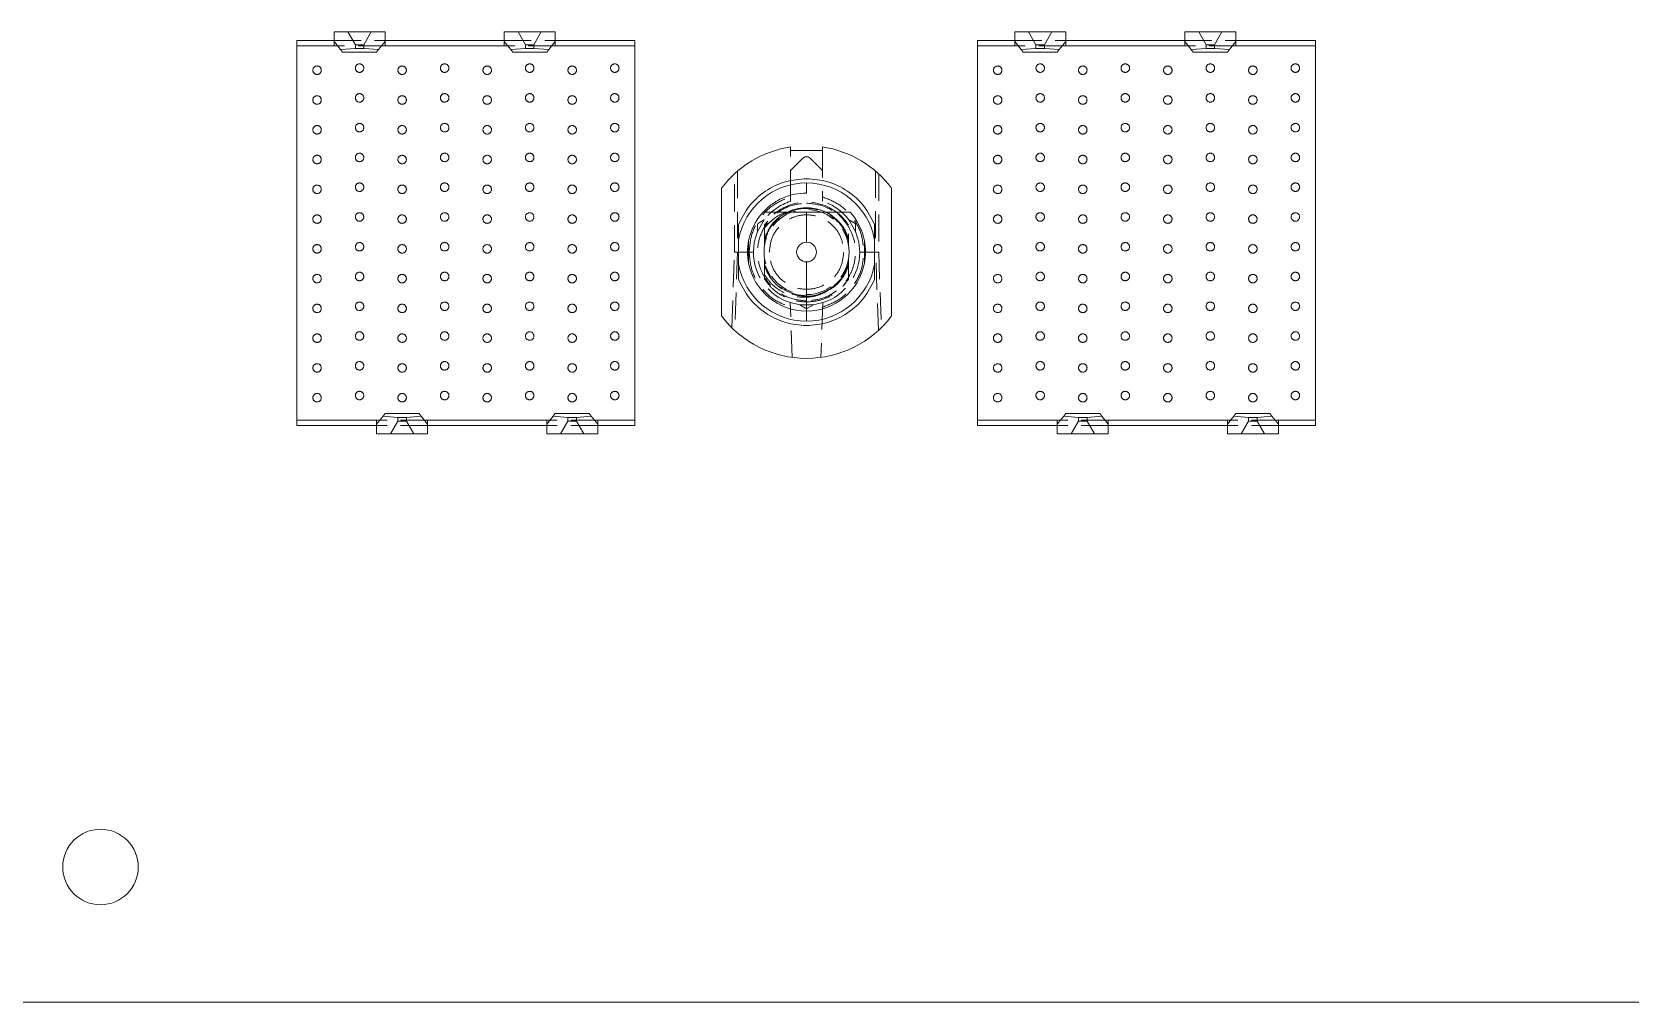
# Model space of a CAD drawing. Header units: millimetres. Extents: x 5 to 589, y 5 to 415.
# Drawn here: x 219.5 to 294.6, y 96.4 to 142 of the extents above; entities that cross this region are included whole.
import ezdxf

# ---------------------------------------------------------------- set-up
doc = ezdxf.new("R2010")
doc.units = ezdxf.units.MM
doc.linetypes.add('HIDDEN', pattern=[1.905, 1.27, -0.635])

msp = doc.modelspace()

# ---------------------------------------------------------------- linework, layer by layer
at = {"color": 7, "linetype": 'Continuous', "lineweight": 15}
for p, q in [((231.943, 141.614), (233.693, 141.614)), ((231.943, 141.614), (231.943, 141.364)), ((231.943, 141.364), (231.943, 123.764)), ((233.693, 141.364), (231.943, 141.364)), ((233.693, 141.564), (233.693, 142.014)), ((233.693, 142.014), (234.347, 142.014)), ((233.998, 141.183), (233.693, 141.564)), ((233.693, 141.364), (233.693, 141.564)), ((234.347, 142.014), (234.693, 141.414)), ((234.347, 142.014), (235.439, 142.014)), ((235.093, 141.414), (234.693, 141.414)), ((234.693, 141.414), (234.693, 141.244)), ((235.093, 141.414), (235.439, 142.014)), ((235.093, 141.244), (235.093, 141.414)), ((235.439, 142.014), (236.093, 142.014)), ((235.788, 141.183), (236.093, 141.564)), ((236.093, 142.014), (236.093, 141.564)), ((236.093, 141.614), (241.693, 141.614)), ((236.093, 141.564), (236.093, 141.364)), ((241.693, 141.364), (236.093, 141.364)), ((241.693, 141.564), (241.693, 142.014)), ((241.693, 142.014), (242.347, 142.014)), ((241.998, 141.183), (241.693, 141.564)), ((241.693, 141.364), (241.693, 141.564)), ((242.347, 142.014), (242.693, 141.414)), ((242.347, 142.014), (243.439, 142.014)), ((243.093, 141.414), (242.693, 141.414)), ((242.693, 141.414), (242.693, 141.244)), ((243.093, 141.414), (243.439, 142.014)), ((243.093, 141.244), (243.093, 141.414)), ((243.439, 142.014), (244.093, 142.014)), ((244.093, 141.564), (243.788, 141.183)), ((244.093, 142.014), (244.093, 141.564)), ((244.093, 141.614), (247.843, 141.614)), ((244.093, 141.564), (244.093, 141.364)), ((247.843, 141.364), (244.093, 141.364)), ((247.843, 141.614), (247.843, 141.364)), ((247.843, 123.764), (247.843, 141.364)), ((263.953, 141.614), (265.703, 141.614)), ((263.953, 141.614), (263.953, 141.364)), ((263.953, 141.364), (263.953, 123.764)), ((265.703, 141.364), (263.953, 141.364)), ((265.703, 141.564), (265.703, 142.014)), ((265.703, 142.014), (266.357, 142.014)), ((266.008, 141.183), (265.703, 141.564)), ((265.703, 141.364), (265.703, 141.564)), ((266.357, 142.014), (266.703, 141.414)), ((266.357, 142.014), (267.449, 142.014)), ((266.703, 141.414), (266.703, 141.244)), ((267.103, 141.414), (266.703, 141.414)), ((267.103, 141.414), (267.449, 142.014)), ((267.103, 141.244), (267.103, 141.414)), ((267.449, 142.014), (268.103, 142.014)), ((267.798, 141.183), (268.103, 141.564)), ((268.103, 142.014), (268.103, 141.564)), ((268.103, 141.614), (273.703, 141.614)), ((268.103, 141.564), (268.103, 141.364)), ((273.703, 141.364), (268.103, 141.364)), ((273.703, 141.564), (273.703, 142.014)), ((273.703, 142.014), (274.357, 142.014)), ((274.008, 141.183), (273.703, 141.564)), ((273.703, 141.364), (273.703, 141.564)), ((274.357, 142.014), (274.703, 141.414)), ((274.357, 142.014), (275.449, 142.014)), ((274.703, 141.414), (274.703, 141.244)), ((275.103, 141.414), (274.703, 141.414)), ((275.103, 141.414), (275.449, 142.014)), ((275.103, 141.244), (275.103, 141.414)), ((275.449, 142.014), (276.103, 142.014)), ((276.103, 141.564), (275.798, 141.183)), ((276.103, 142.014), (276.103, 141.564)), ((276.103, 141.614), (279.853, 141.614)), ((276.103, 141.564), (276.103, 141.364)), ((279.853, 141.364), (276.103, 141.364)), ((279.853, 141.614), (279.853, 141.364)), ((279.853, 123.764), (279.853, 141.364)), ((233.998, 141.183), (234.693, 141.244)), ((234.093, 141.064), (233.998, 141.183)), ((235.693, 141.064), (234.093, 141.064)), ((234.693, 141.244), (235.093, 141.244)), ((235.093, 141.244), (235.788, 141.183)), ((235.788, 141.183), (235.693, 141.064)), ((241.998, 141.183), (242.693, 141.244)), ((242.093, 141.064), (241.998, 141.183)), ((243.693, 141.064), (242.093, 141.064)), ((242.693, 141.244), (243.093, 141.244)), ((243.093, 141.244), (243.788, 141.183)), ((243.788, 141.183), (243.693, 141.064)), ((266.008, 141.183), (266.703, 141.244)), ((266.103, 141.064), (266.008, 141.183)), ((267.703, 141.064), (266.103, 141.064)), ((266.703, 141.244), (267.103, 141.244)), ((267.103, 141.244), (267.798, 141.183)), ((267.798, 141.183), (267.703, 141.064)), ((274.008, 141.183), (274.703, 141.244)), ((274.103, 141.064), (274.008, 141.183)), ((275.703, 141.064), (274.103, 141.064)), ((274.703, 141.244), (275.103, 141.244)), ((275.103, 141.244), (275.798, 141.183)), ((275.798, 141.183), (275.703, 141.064)), ((255.163, 136.607), (255.163, 136.439)), ((256.663, 136.439), (255.163, 136.439)), ((256.663, 136.607), (256.663, 136.439)), ((251.913, 134.664), (251.913, 128.664)), ((255.913, 134.914), (255.913, 134.439)), ((259.913, 128.664), (259.913, 134.664)), ((255.913, 132.129), (255.913, 133.539)), ((255.913, 128.889), (255.913, 131.199)), ((255.913, 128.889), (255.913, 128.414)), ((235.998, 123.945), (236.093, 124.064)), ((236.093, 124.064), (237.693, 124.064)), ((237.693, 124.064), (237.788, 123.945)), ((243.997, 123.945), (244.093, 124.064)), ((244.093, 124.064), (245.693, 124.064)), ((245.693, 124.064), (245.788, 123.945)), ((268.008, 123.945), (268.103, 124.064)), ((268.103, 124.064), (269.703, 124.064)), ((269.703, 124.064), (269.798, 123.945)), ((276.007, 123.945), (276.103, 124.064)), ((276.103, 124.064), (277.703, 124.064)), ((277.703, 124.064), (277.798, 123.945)), ((231.943, 123.764), (235.693, 123.764)), ((231.943, 123.764), (231.943, 123.514)), ((231.943, 123.514), (235.693, 123.514)), ((235.998, 123.945), (235.693, 123.564)), ((235.693, 123.564), (235.693, 123.764)), ((235.693, 123.114), (235.693, 123.564)), ((236.693, 123.884), (235.998, 123.945)), ((236.693, 123.714), (236.347, 123.114)), ((236.693, 123.884), (236.693, 123.714)), ((237.093, 123.884), (236.693, 123.884)), ((236.693, 123.714), (237.093, 123.714)), ((237.788, 123.945), (237.093, 123.884)), ((237.093, 123.714), (237.093, 123.884)), ((237.439, 123.114), (237.093, 123.714)), ((237.788, 123.945), (238.093, 123.564)), ((238.093, 123.764), (243.693, 123.764)), ((238.093, 123.764), (238.093, 123.564)), ((238.093, 123.564), (238.093, 123.114)), ((243.693, 123.514), (238.093, 123.514)), ((243.693, 123.564), (243.997, 123.945)), ((243.693, 123.564), (243.693, 123.764)), ((243.693, 123.114), (243.693, 123.564)), ((244.693, 123.884), (243.997, 123.945)), ((244.693, 123.714), (244.347, 123.114)), ((245.093, 123.884), (244.693, 123.884)), ((244.693, 123.884), (244.693, 123.714)), ((244.693, 123.714), (245.093, 123.714)), ((245.788, 123.945), (245.093, 123.884)), ((245.093, 123.714), (245.093, 123.884)), ((245.439, 123.114), (245.093, 123.714)), ((245.788, 123.945), (246.093, 123.564)), ((246.093, 123.764), (247.843, 123.764)), ((246.093, 123.764), (246.093, 123.564)), ((246.093, 123.564), (246.093, 123.114)), ((247.843, 123.514), (246.093, 123.514)), ((247.843, 123.514), (247.843, 123.764)), ((263.953, 123.764), (267.703, 123.764)), ((263.953, 123.764), (263.953, 123.514)), ((263.953, 123.514), (267.703, 123.514)), ((268.008, 123.945), (267.703, 123.564)), ((267.703, 123.564), (267.703, 123.764)), ((267.703, 123.114), (267.703, 123.564)), ((268.703, 123.884), (268.008, 123.945)), ((268.703, 123.714), (268.357, 123.114)), ((268.703, 123.884), (268.703, 123.714)), ((269.103, 123.884), (268.703, 123.884)), ((268.703, 123.714), (269.103, 123.714)), ((269.798, 123.945), (269.103, 123.884)), ((269.103, 123.714), (269.103, 123.884)), ((269.449, 123.114), (269.103, 123.714)), ((269.798, 123.945), (270.103, 123.564)), ((270.103, 123.764), (275.703, 123.764)), ((270.103, 123.764), (270.103, 123.564)), ((270.103, 123.564), (270.103, 123.114)), ((275.703, 123.514), (270.103, 123.514)), ((275.703, 123.564), (276.007, 123.945)), ((275.703, 123.564), (275.703, 123.764)), ((275.703, 123.114), (275.703, 123.564)), ((276.703, 123.884), (276.007, 123.945)), ((276.703, 123.714), (276.357, 123.114)), ((277.103, 123.884), (276.703, 123.884)), ((276.703, 123.884), (276.703, 123.714)), ((276.703, 123.714), (277.103, 123.714)), ((277.798, 123.945), (277.103, 123.884)), ((277.103, 123.714), (277.103, 123.884)), ((277.449, 123.114), (277.103, 123.714)), ((277.798, 123.945), (278.103, 123.564)), ((278.103, 123.764), (279.853, 123.764)), ((278.103, 123.764), (278.103, 123.564)), ((278.103, 123.564), (278.103, 123.114)), ((279.853, 123.514), (278.103, 123.514)), ((279.853, 123.514), (279.853, 123.764)), ((236.347, 123.114), (235.693, 123.114)), ((237.439, 123.114), (236.347, 123.114)), ((238.093, 123.114), (237.439, 123.114)), ((244.347, 123.114), (243.693, 123.114)), ((245.439, 123.114), (244.347, 123.114)), ((246.093, 123.114), (245.439, 123.114)), ((268.357, 123.114), (267.703, 123.114)), ((269.449, 123.114), (268.357, 123.114)), ((270.103, 123.114), (269.449, 123.114)), ((276.357, 123.114), (275.703, 123.114)), ((277.449, 123.114), (276.357, 123.114)), ((278.103, 123.114), (277.449, 123.114)), ((76.657, 96.394), (508.457, 96.394))]:
    msp.add_line(p, q, dxfattribs=at)
at = {"color": 7, "linetype": 'HIDDEN', "lineweight": 0}
for p, q in [((233.693, 141.614), (236.093, 141.614)), ((236.093, 141.364), (233.693, 141.364)), ((241.693, 141.614), (244.093, 141.614)), ((244.093, 141.364), (241.693, 141.364)), ((265.703, 141.614), (268.103, 141.614)), ((268.103, 141.364), (265.703, 141.364)), ((273.703, 141.614), (276.103, 141.614)), ((276.103, 141.364), (273.703, 141.364)), ((255.163, 134.258), (255.163, 136.439)), ((255.163, 135.499), (255.736, 136.072)), ((256.09, 136.072), (256.663, 135.499)), ((256.663, 136.439), (256.663, 134.258)), ((252.519, 131.664), (252.519, 135.335)), ((252.663, 135.464), (252.663, 132.314)), ((259.163, 132.314), (259.163, 135.464)), ((259.307, 135.335), (259.307, 131.664)), ((253.927, 133.183), (253.605, 132.624)), ((254.087, 133.116), (253.938, 132.937)), ((254.087, 133.116), (253.938, 132.937)), ((257.311, 133.553), (257.888, 132.937)), ((258.221, 132.624), (257.898, 133.183)), ((253.938, 132.937), (253.938, 131.979)), ((253.938, 132.665), (253.938, 132.315)), ((254.1, 132.63), (253.938, 132.315)), ((253.938, 132.23), (254.085, 132.543)), ((257.594, 132.887), (257.888, 132.315)), ((257.594, 132.886), (257.888, 132.315)), ((257.728, 132.569), (257.888, 132.23)), ((257.888, 132.315), (257.764, 132.556)), ((257.888, 132.517), (257.888, 132.315)), ((252.394, 128.111), (252.519, 131.664)), ((252.663, 131.664), (252.519, 131.664)), ((252.663, 131.664), (252.534, 127.978)), ((252.663, 131.664), (253.213, 131.664)), ((253.413, 131.664), (253.213, 131.664)), ((257.888, 131.979), (257.888, 132.23)), ((258.613, 131.664), (258.413, 131.664)), ((258.613, 131.664), (259.163, 131.664)), ((259.292, 127.978), (259.163, 131.664)), ((259.163, 131.664), (259.307, 131.664)), ((259.307, 131.664), (259.431, 128.111)), ((253.938, 131.349), (253.938, 130.591)), ((254.2, 130.541), (253.938, 131.098)), ((254.2, 130.541), (253.938, 131.098)), ((253.938, 131.013), (253.938, 130.39)), ((253.938, 131.013), (254.145, 130.61)), ((257.888, 131.098), (257.527, 130.392)), ((257.888, 131.013), (257.624, 130.499)), ((257.624, 130.499), (257.888, 131.013)), ((257.888, 131.013), (257.624, 130.499)), ((257.888, 131.098), (257.637, 130.566)), ((257.888, 131.098), (257.637, 130.566)), ((257.658, 130.566), (257.888, 131.013)), ((257.888, 131.098), (257.888, 131.349)), ((257.888, 130.39), (257.888, 131.013)), ((258.638, 131.139), (258.638, 131.139)), ((253.938, 130.39), (254.167, 130.117)), ((257.682, 130.144), (257.888, 130.39)), ((255.238, 126.71), (255.148, 129.284)), ((255.59, 129.185), (255.148, 129.284)), ((255.424, 129.375), (255.913, 129.314)), ((255.913, 129.314), (256.136, 129.342)), ((256.678, 129.284), (256.236, 129.185)), ((256.678, 129.284), (256.588, 126.71)), ((255.863, 129.027), (255.59, 129.185)), ((255.59, 129.185), (256.236, 129.185)), ((256.236, 129.185), (255.963, 129.027)), ((238.093, 123.764), (235.693, 123.764)), ((238.093, 123.514), (235.693, 123.514)), ((246.093, 123.764), (243.693, 123.764)), ((246.093, 123.514), (243.693, 123.514)), ((270.103, 123.764), (267.703, 123.764)), ((270.103, 123.514), (267.703, 123.514)), ((278.103, 123.764), (275.703, 123.764)), ((278.103, 123.514), (275.703, 123.514))]:
    msp.add_line(p, q, dxfattribs=at)
at = {"color": 7, "linetype": 'HIDDEN', "lineweight": 0, "flags": 128}
for points in [[(255.137, 133.593), (255.165, 133.597), (255.174, 133.597), (255.176, 133.597), (255.177, 133.596), (255.177, 133.596), (255.177, 133.596), (255.177, 133.596), (255.177, 133.596), (255.177, 133.596), (255.177, 133.596), (255.177, 133.596), (255.177, 133.596), (255.177, 133.596), (255.177, 133.596), (255.177, 133.596), (255.177, 133.596), (255.177, 133.596), (255.177, 133.596), (255.177, 133.596), (255.177, 133.596), (255.177, 133.596), (255.177, 133.596), (255.177, 133.596), (255.177, 133.596), (255.177, 133.596), (255.177, 133.596), (255.177, 133.596), (255.177, 133.595), (255.177, 133.595), (255.176, 133.594), (255.174, 133.592), (255.044, 133.528), (254.881, 133.44)], [(253.413, 131.664), (253.457, 132.13), (253.605, 132.624)], [(253.938, 132.937), (253.938, 132.937)], [(253.938, 132.937), (253.938, 132.937)], [(253.938, 132.937), (253.938, 132.937)], [(253.938, 132.937), (253.938, 132.937)], [(253.938, 132.937), (253.938, 132.937)], [(253.938, 132.937), (253.938, 132.937)], [(253.938, 132.937), (253.938, 132.937)], [(253.938, 132.937), (253.938, 132.937)], [(257.888, 132.937), (257.888, 132.937)], [(258.221, 132.624), (258.369, 132.13), (258.413, 131.664)], [(253.938, 131.979), (253.938, 131.979)], [(257.888, 132.23), (257.888, 132.23)], [(257.888, 132.23), (257.888, 132.23)], [(257.888, 132.23), (257.888, 132.23)], [(257.888, 132.23), (257.888, 132.23)], [(257.888, 132.23), (257.888, 132.23)], [(253.938, 131.349), (253.938, 131.349)], [(257.888, 131.098), (257.888, 131.098)], [(257.888, 131.098), (257.888, 131.098)], [(257.888, 131.098), (257.888, 131.098)], [(257.888, 131.098), (257.888, 131.098)], [(257.888, 131.098), (257.888, 131.098)], [(257.888, 131.098), (257.888, 131.098)], [(257.888, 131.098), (257.888, 131.098)], [(257.888, 131.098), (257.888, 131.098)], [(253.938, 130.39), (253.938, 130.39)], [(253.938, 130.39), (253.938, 130.39)], [(253.938, 130.39), (253.938, 130.39)], [(253.938, 130.39), (253.938, 130.39)], [(253.938, 130.39), (253.938, 130.39)], [(253.938, 130.39), (253.938, 130.39)], [(253.938, 130.39), (253.938, 130.39)], [(254.134, 130.637), (254.134, 130.637)], [(257.888, 130.39), (257.888, 130.39)], [(254.886, 129.885), (254.886, 129.885)]]:
    msp.add_lwpolyline(points, dxfattribs=at)
at = {"color": 7, "linetype": 'HIDDEN', "lineweight": 0}
for centre, radius in [((232.893, 140.214), 0.2), ((234.893, 140.314), 0.2), ((236.893, 140.214), 0.2), ((238.893, 140.314), 0.2), ((240.893, 140.214), 0.2), ((242.893, 140.314), 0.2), ((244.893, 140.214), 0.2), ((246.893, 140.314), 0.2), ((264.903, 140.214), 0.2), ((266.903, 140.314), 0.2), ((268.903, 140.214), 0.2), ((270.903, 140.314), 0.2), ((272.903, 140.214), 0.2), ((274.903, 140.314), 0.2), ((276.903, 140.214), 0.2), ((278.903, 140.314), 0.2), ((234.893, 138.914), 0.2), ((238.893, 138.914), 0.2), ((242.893, 138.914), 0.2), ((246.893, 138.914), 0.2), ((266.903, 138.914), 0.2), ((270.903, 138.914), 0.2), ((274.903, 138.914), 0.2), ((278.903, 138.914), 0.2), ((232.893, 138.814), 0.2), ((236.893, 138.814), 0.2), ((240.893, 138.814), 0.2), ((244.893, 138.814), 0.2), ((264.903, 138.814), 0.2), ((268.903, 138.814), 0.2), ((272.903, 138.814), 0.2), ((276.903, 138.814), 0.2), ((232.893, 137.414), 0.2), ((234.893, 137.514), 0.2), ((236.893, 137.414), 0.2), ((238.893, 137.514), 0.2), ((240.893, 137.414), 0.2), ((242.893, 137.514), 0.2), ((244.893, 137.414), 0.2), ((246.893, 137.514), 0.2), ((264.903, 137.414), 0.2), ((266.903, 137.514), 0.2), ((268.903, 137.414), 0.2), ((270.903, 137.514), 0.2), ((272.903, 137.414), 0.2), ((274.903, 137.514), 0.2), ((276.903, 137.414), 0.2), ((278.903, 137.514), 0.2), ((232.893, 136.014), 0.2), ((234.893, 136.114), 0.2), ((236.893, 136.014), 0.2), ((238.893, 136.114), 0.2), ((240.893, 136.014), 0.2), ((242.893, 136.114), 0.2), ((244.893, 136.014), 0.2), ((246.893, 136.114), 0.2), ((264.903, 136.014), 0.2), ((266.903, 136.114), 0.2), ((268.903, 136.014), 0.2), ((270.903, 136.114), 0.2), ((272.903, 136.014), 0.2), ((274.903, 136.114), 0.2), ((276.903, 136.014), 0.2), ((278.903, 136.114), 0.2), ((232.893, 134.614), 0.2), ((234.893, 134.714), 0.2), ((236.893, 134.614), 0.2), ((238.893, 134.714), 0.2), ((240.893, 134.614), 0.2), ((242.893, 134.714), 0.2), ((244.893, 134.614), 0.2), ((246.893, 134.714), 0.2), ((264.903, 134.614), 0.2), ((266.903, 134.714), 0.2), ((268.903, 134.614), 0.2), ((270.903, 134.714), 0.2), ((272.903, 134.614), 0.2), ((274.903, 134.714), 0.2), ((276.903, 134.614), 0.2), ((278.903, 134.714), 0.2), ((232.893, 133.214), 0.2), ((234.893, 133.314), 0.2), ((236.893, 133.214), 0.2), ((238.893, 133.314), 0.2), ((240.893, 133.214), 0.2), ((242.893, 133.314), 0.2), ((244.893, 133.214), 0.2), ((246.893, 133.314), 0.2), ((255.913, 131.664), 2), ((264.903, 133.214), 0.2), ((266.903, 133.314), 0.2), ((268.903, 133.214), 0.2), ((270.903, 133.314), 0.2), ((272.903, 133.214), 0.2), ((274.903, 133.314), 0.2), ((276.903, 133.214), 0.2), ((278.903, 133.314), 0.2), ((232.893, 131.814), 0.2), ((234.893, 131.914), 0.2), ((236.893, 131.814), 0.2), ((238.893, 131.914), 0.2), ((240.893, 131.814), 0.2), ((242.893, 131.914), 0.2), ((244.893, 131.814), 0.2), ((246.893, 131.914), 0.2), ((264.903, 131.814), 0.2), ((266.903, 131.914), 0.2), ((268.903, 131.814), 0.2), ((270.903, 131.914), 0.2), ((272.903, 131.814), 0.2), ((274.903, 131.914), 0.2), ((276.903, 131.814), 0.2), ((278.903, 131.914), 0.2), ((232.893, 130.414), 0.2), ((234.893, 130.514), 0.2), ((236.893, 130.414), 0.2), ((238.893, 130.514), 0.2), ((240.893, 130.414), 0.2), ((242.893, 130.514), 0.2), ((244.893, 130.414), 0.2), ((246.893, 130.514), 0.2), ((264.903, 130.414), 0.2), ((266.903, 130.514), 0.2), ((268.903, 130.414), 0.2), ((270.903, 130.514), 0.2), ((272.903, 130.414), 0.2), ((274.903, 130.514), 0.2), ((276.903, 130.414), 0.2), ((278.903, 130.514), 0.2), ((234.893, 129.114), 0.2), ((238.893, 129.114), 0.2), ((242.893, 129.114), 0.2), ((246.893, 129.114), 0.2), ((266.903, 129.114), 0.2), ((270.903, 129.114), 0.2), ((274.903, 129.114), 0.2), ((278.903, 129.114), 0.2), ((232.893, 129.014), 0.2), ((236.893, 129.014), 0.2), ((240.893, 129.014), 0.2), ((244.893, 129.014), 0.2), ((264.903, 129.014), 0.2), ((268.903, 129.014), 0.2), ((272.903, 129.014), 0.2), ((276.903, 129.014), 0.2), ((232.893, 127.614), 0.2), ((234.893, 127.714), 0.2), ((236.893, 127.614), 0.2), ((238.893, 127.714), 0.2), ((240.893, 127.614), 0.2), ((242.893, 127.714), 0.2), ((244.893, 127.614), 0.2), ((246.893, 127.714), 0.2), ((264.903, 127.614), 0.2), ((266.903, 127.714), 0.2), ((268.903, 127.614), 0.2), ((270.903, 127.714), 0.2), ((272.903, 127.614), 0.2), ((274.903, 127.714), 0.2), ((276.903, 127.614), 0.2), ((278.903, 127.714), 0.2), ((232.893, 126.214), 0.2), ((234.893, 126.314), 0.2), ((236.893, 126.214), 0.2), ((238.893, 126.314), 0.2), ((240.893, 126.214), 0.2), ((242.893, 126.314), 0.2), ((244.893, 126.214), 0.2), ((246.893, 126.314), 0.2), ((264.903, 126.214), 0.2), ((266.903, 126.314), 0.2), ((268.903, 126.214), 0.2), ((270.903, 126.314), 0.2), ((272.903, 126.214), 0.2), ((274.903, 126.314), 0.2), ((276.903, 126.214), 0.2), ((278.903, 126.314), 0.2), ((232.893, 124.814), 0.2), ((234.893, 124.914), 0.2), ((236.893, 124.814), 0.2), ((238.893, 124.914), 0.2), ((240.893, 124.814), 0.2), ((242.893, 124.914), 0.2), ((244.893, 124.814), 0.2), ((246.893, 124.914), 0.2), ((264.903, 124.814), 0.2), ((266.903, 124.914), 0.2), ((268.903, 124.814), 0.2), ((270.903, 124.914), 0.2), ((272.903, 124.814), 0.2), ((274.903, 124.914), 0.2), ((276.903, 124.814), 0.2), ((278.903, 124.914), 0.2)]:
    msp.add_circle(centre, radius, dxfattribs=at)
at = {"color": 7, "linetype": 'Continuous', "lineweight": 15}
msp.add_circle((222.707, 102.744), 1.775, dxfattribs=at)
for radius, start, end in [(5, 98.62693, 143.1301), (5, 36.8699, 81.37307), (3.25, 90, 169.93673), (3.25, 10.06327, 90), (2.775, 137.49336, 169.10705), (2.775, 10.89324, 42.50663), (2.775, 169.10668, 190.89376), (0.465, 90, 270), (0.465, 270, 90), (2.775, 349.10676, 10.89295), (3.25, 190.06327, 270), (2.775, 190.89295, 270), (2.775, 270, 349.10705), (3.25, 270, 349.93673), (5, 216.8699, 323.1301)]:
    msp.add_arc((255.913, 131.664), radius, start, end, dxfattribs=at)
at = {"color": 7, "linetype": 'HIDDEN', "lineweight": 0}
for radius, start, end in [(2.5, 107.4576, 142.57976), (2.35, 53.50581, 147.18508), (2.5, 37.42024, 72.5424), (2.5, 180, 252.18431), (2.5, 287.81569, 0)]:
    msp.add_arc((255.913, 131.664), radius, start, end, dxfattribs=at)
for points, knots in [([(255.736, 136.072), (255.762, 136.092), (255.814, 136.133), (255.913, 136.151), (256.012, 136.133), (256.064, 136.092), (256.09, 136.072)], [0, 0, 0, 0, 0.25, 0.499999, 0.750008, 1, 1, 1, 1]), ([(253.213, 131.664), (253.239, 131.946), (253.292, 132.527), (253.719, 133.313), (254.356, 133.942), (254.899, 134.154), (255.163, 134.258)], [0, 0, 0, 0, 0.243392, 0.499999, 0.756608, 1, 1, 1, 1]), ([(255.913, 129.364), (255.624, 129.395), (255.177, 129.442), (254.641, 129.729), (254.276, 130.026), (253.976, 130.392), (253.699, 130.928), (253.557, 131.664), (253.699, 132.4), (253.976, 132.936), (254.275, 133.302), (254.641, 133.599), (255.177, 133.885), (255.624, 133.933), (255.913, 133.964)], [0, 0, 0, 0, 0.119721, 0.184823, 0.25, 0.315102, 0.380278, 0.5, 0.619721, 0.684823, 0.75, 0.815102, 0.880279, 1, 1, 1, 1]), ([(255.163, 134.258), (255.163, 134.23), (255.163, 134.175), (255.163, 134.106), (255.163, 134.057), (255.163, 134.052), (255.163, 134.049)], [0, 0, 0, 0, 0.25862, 0.513613, 0.756095, 1, 1, 1, 1]), ([(255.913, 133.964), (256.202, 133.933), (256.649, 133.885), (257.185, 133.599), (257.55, 133.302), (257.849, 132.936), (258.127, 132.4), (258.269, 131.664), (258.127, 130.928), (257.85, 130.392), (257.55, 130.026), (257.185, 129.729), (256.649, 129.443), (256.202, 129.395), (255.913, 129.364)], [0, 0, 0, 0, 0.119721, 0.184824, 0.25, 0.315102, 0.380279, 0.5, 0.619722, 0.684823, 0.75, 0.815102, 0.880279, 1, 1, 1, 1]), ([(256.663, 134.258), (256.927, 134.154), (257.47, 133.942), (258.106, 133.313), (258.534, 132.527), (258.587, 131.946), (258.613, 131.664)], [0, 0, 0, 0, 0.2433923, 0.5000003, 0.7566076, 1, 1, 1, 1]), ([(256.663, 134.258), (256.663, 134.23), (256.663, 134.175), (256.663, 134.107), (256.663, 134.057), (256.663, 134.052), (256.663, 134.049)], [0, 0, 0, 0, 0.2581036, 0.5126077, 0.7555942, 1, 1, 1, 1]), ([(253.927, 133.183), (253.926, 133.182), (253.924, 133.181), (253.903, 133.169), (253.851, 133.139), (253.764, 133.088), (253.693, 133.048), (253.655, 133.025)], [0, 0, 0, 0, 0.0741144, 0.1549263, 0.359909, 0.6537184, 1, 1, 1, 1]), ([(257.151, 133.33), (257.145, 133.336), (256.986, 133.496), (256.554, 133.664), (255.916, 133.78), (255.261, 133.674), (254.677, 133.376), (254.198, 132.915), (254.025, 132.515), (253.938, 132.315)], [0, 0, 0, 0, 0.006975, 0.172479, 0.337983, 0.503488, 0.668992, 0.834496, 1, 1, 1, 1]), ([(257.443, 133.039), (257.344, 133.149), (257.1, 133.419), (256.56, 133.672), (255.914, 133.778), (255.261, 133.675), (254.676, 133.376), (254.198, 132.915), (254.025, 132.515), (253.938, 132.315)], [0, 0, 0, 0, 0.101378, 0.251149, 0.400919, 0.55069, 0.700459, 0.85023, 1, 1, 1, 1]), ([(253.938, 132.315), (254.025, 132.515), (254.198, 132.915), (254.676, 133.376), (255.261, 133.675), (255.914, 133.779), (256.559, 133.67), (257.072, 133.437), (257.297, 133.192), (257.374, 133.108)], [0, 0, 0, 0, 0.153218, 0.306436, 0.459655, 0.612873, 0.766092, 0.91931, 1, 1, 1, 1]), ([(253.938, 132.315), (254.025, 132.515), (254.198, 132.915), (254.676, 133.376), (255.261, 133.675), (255.914, 133.778), (256.561, 133.672), (257.104, 133.417), (257.351, 133.142), (257.453, 133.029)], [0, 0, 0, 0, 0.149287, 0.298575, 0.447862, 0.597149, 0.746436, 0.895723, 1, 1, 1, 1]), ([(253.938, 132.315), (254.025, 132.515), (254.198, 132.915), (254.676, 133.376), (255.261, 133.675), (255.914, 133.778), (256.56, 133.672), (257.101, 133.419), (257.346, 133.147), (257.445, 133.037)], [0, 0, 0, 0, 0.14967, 0.29934, 0.449009, 0.598678, 0.748347, 0.898016, 1, 1, 1, 1]), ([(257.888, 132.315), (257.801, 132.515), (257.628, 132.915), (257.149, 133.376), (256.565, 133.675), (255.913, 133.778), (255.261, 133.675), (254.676, 133.376), (254.198, 132.915), (254.025, 132.515), (253.938, 132.315)], [0, 0, 0, 0, 0.125001, 0.250001, 0.375, 0.5, 0.625, 0.75, 0.875, 1, 1, 1, 1]), ([(253.938, 132.23), (254.019, 132.437), (254.181, 132.85), (254.657, 133.333), (255.249, 133.647), (255.913, 133.754), (256.577, 133.647), (257.169, 133.333), (257.645, 132.85), (257.807, 132.437), (257.888, 132.23)], [0, 0, 0, 0, 0.1249996, 0.2499995, 0.3749998, 0.4999996, 0.6249998, 0.7499996, 0.8749995, 1, 1, 1, 1]), ([(253.938, 132.23), (254.019, 132.437), (254.181, 132.85), (254.657, 133.333), (255.249, 133.647), (255.913, 133.754), (256.577, 133.647), (257.169, 133.333), (257.645, 132.85), (257.807, 132.437), (257.888, 132.23)], [0, 0, 0, 0, 0.125001, 0.25, 0.375, 0.5, 0.625, 0.75, 0.875, 1, 1, 1, 1]), ([(253.938, 132.23), (254.019, 132.437), (254.181, 132.85), (254.657, 133.333), (255.249, 133.647), (255.913, 133.754), (256.577, 133.647), (257.169, 133.333), (257.645, 132.85), (257.807, 132.437), (257.888, 132.23)], [0, 0, 0, 0, 0.125001, 0.25, 0.375001, 0.5, 0.625, 0.749999, 0.874999, 1, 1, 1, 1]), ([(253.938, 132.803), (254.091, 132.97), (254.396, 133.303), (254.849, 133.518), (255.101, 133.584), (255.137, 133.593)], [0, 0, 0, 0, 0.4618318, 0.9241436, 1, 1, 1, 1]), ([(254.163, 131.664), (254.189, 131.893), (254.242, 132.351), (254.647, 132.934), (255.225, 133.323), (255.913, 133.459), (256.601, 133.323), (257.179, 132.934), (257.584, 132.351), (257.637, 131.893), (257.663, 131.664)], [0, 0, 0, 0, 0.125, 0.25, 0.375, 0.5, 0.625, 0.75, 0.875, 1, 1, 1, 1]), ([(257.475, 132.999), (257.388, 133.091), (257.287, 133.199), (257.173, 133.303), (257.153, 133.325), (257.15, 133.332), (257.149, 133.334), (257.149, 133.335), (257.15, 133.335), (257.15, 133.336)], [0, 0, 0, 0, 0.805357, 0.945969, 0.982687, 0.993238, 0.996924, 0.998505, 1, 1, 1, 1]), ([(257.15, 133.336), (257.312, 133.194), (257.638, 132.911), (257.804, 132.514), (257.888, 132.315)], [0, 0, 0, 0, 0.500001, 1, 1, 1, 1]), ([(257.888, 132.937), (257.773, 133.098), (257.588, 133.356), (257.323, 133.529), (257.223, 133.594)], [0, 0, 0, 0, 0.621038, 1, 1, 1, 1]), ([(257.374, 133.108), (257.45, 133.039), (257.689, 132.824), (257.808, 132.521), (257.888, 132.315)], [0, 0, 0, 0, 0.321282, 1, 1, 1, 1]), ([(258.171, 133.025), (258.1, 133.067), (258.006, 133.121), (257.923, 133.169), (257.902, 133.181), (257.899, 133.182), (257.898, 133.183)], [0, 0, 0, 0, 0.638718, 0.843754, 0.925005, 1, 1, 1, 1]), ([(253.605, 132.939), (253.605, 132.948), (253.607, 132.965), (253.617, 132.989), (253.633, 133.011), (253.647, 133.021), (253.655, 133.025)], [0, 0, 0, 0, 0.25082, 0.500023, 0.749222, 1, 1, 1, 1]), ([(253.605, 132.939), (253.605, 132.857), (253.605, 132.748), (253.605, 132.652), (253.605, 132.627), (253.605, 132.625), (253.605, 132.624)], [0, 0, 0, 0, 0.638676, 0.843743, 0.924999, 1, 1, 1, 1]), ([(253.938, 132.23), (253.938, 132.23), (253.938, 132.231), (253.938, 132.238), (253.938, 132.264), (253.938, 132.293), (253.938, 132.315)], [0, 0, 0, 0, 0.068922, 0.145486, 0.344964, 1, 1, 1, 1]), ([(253.938, 132.23), (253.938, 132.23), (253.938, 132.231), (253.938, 132.238), (253.938, 132.264), (253.938, 132.293), (253.938, 132.315)], [0, 0, 0, 0, 0.068837, 0.145295, 0.344667, 1, 1, 1, 1]), ([(257.888, 132.23), (257.84, 132.369), (257.743, 132.648), (257.564, 132.882), (257.475, 132.999)], [0, 0, 0, 0, 0.500001, 1, 1, 1, 1]), ([(257.888, 132.315), (257.888, 132.293), (257.888, 132.265), (257.888, 132.238), (257.888, 132.231), (257.888, 132.23), (257.888, 132.23)], [0, 0, 0, 0, 0.659446, 0.855332, 0.930504, 1, 1, 1, 1]), ([(258.171, 133.025), (258.179, 133.021), (258.193, 133.011), (258.209, 132.989), (258.219, 132.965), (258.221, 132.948), (258.221, 132.939)], [0, 0, 0, 0, 0.250776, 0.499994, 0.749182, 1, 1, 1, 1]), ([(258.221, 132.939), (258.221, 132.857), (258.221, 132.748), (258.221, 132.652), (258.221, 132.627), (258.221, 132.625), (258.221, 132.624)], [0, 0, 0, 0, 0.638721, 0.843749, 0.925002, 1, 1, 1, 1]), ([(253.213, 131.664), (253.239, 131.382), (253.291, 130.803), (253.717, 130.018), (254.351, 129.389), (254.892, 129.176), (255.155, 129.072)], [0, 0, 0, 0, 0.2434214, 0.499999, 0.7565767, 1, 1, 1, 1]), ([(257.663, 131.664), (257.637, 131.435), (257.584, 130.977), (257.179, 130.394), (256.601, 130.005), (255.913, 129.868), (255.225, 130.005), (254.647, 130.394), (254.242, 130.977), (254.189, 131.435), (254.163, 131.664)], [0, 0, 0, 0, 0.125, 0.25, 0.375, 0.5, 0.625, 0.75, 0.875, 1, 1, 1, 1]), ([(256.67, 129.072), (256.934, 129.176), (257.475, 129.389), (258.109, 130.018), (258.535, 130.803), (258.587, 131.382), (258.613, 131.664)], [0, 0, 0, 0, 0.243423, 0.5, 0.756578, 1, 1, 1, 1]), ([(253.938, 131.013), (253.938, 131.035), (253.938, 131.063), (253.938, 131.09), (253.938, 131.097), (253.938, 131.098), (253.938, 131.098)], [0, 0, 0, 0, 0.659285, 0.855239, 0.930487, 1, 1, 1, 1]), ([(253.938, 131.013), (253.938, 131.035), (253.938, 131.063), (253.938, 131.09), (253.938, 131.097), (253.938, 131.098), (253.938, 131.098)], [0, 0, 0, 0, 0.659565, 0.855399, 0.930574, 1, 1, 1, 1]), ([(257.527, 130.392), (257.399, 130.254), (257.143, 129.977), (256.634, 129.714), (256.08, 129.59), (255.512, 129.623), (254.973, 129.807), (254.507, 130.132), (254.136, 130.568), (254.004, 130.921), (253.938, 131.098)], [0, 0, 0, 0, 0.125, 0.25, 0.375001, 0.500001, 0.625001, 0.750001, 0.875001, 1, 1, 1, 1]), ([(253.938, 131.013), (253.993, 130.876), (254.102, 130.601), (254.372, 130.245), (254.705, 129.951), (255.095, 129.735), (255.521, 129.605), (255.964, 129.57), (256.407, 129.624), (256.681, 129.735), (256.817, 129.791)], [0, 0, 0, 0, 0.125002, 0.25, 0.375, 0.5, 0.625001, 0.75, 0.875, 1, 1, 1, 1]), ([(257.888, 131.013), (257.801, 130.813), (257.628, 130.413), (257.149, 129.952), (256.565, 129.653), (255.913, 129.55), (255.261, 129.653), (254.676, 129.952), (254.198, 130.413), (254.025, 130.813), (253.938, 131.013)], [0, 0, 0, 0, 0.125, 0.25, 0.375, 0.5, 0.625, 0.749999, 0.875001, 1, 1, 1, 1]), ([(256.742, 129.781), (256.875, 129.84), (257.208, 129.988), (257.626, 130.417), (257.801, 130.814), (257.888, 131.013)], [0, 0, 0, 0, 0.2522671, 0.6261334, 1, 1, 1, 1]), ([(257.888, 131.098), (257.81, 130.888), (257.667, 130.502), (257.363, 130.227), (257.224, 130.101)], [0, 0, 0, 0, 0.544504, 1, 1, 1, 1]), ([(257.888, 131.013), (257.805, 130.809), (257.665, 130.464), (257.388, 130.221), (257.275, 130.121)], [0, 0, 0, 0, 0.5921103, 1, 1, 1, 1]), ([(257.888, 131.098), (257.888, 131.098), (257.888, 131.097), (257.888, 131.09), (257.888, 131.063), (257.888, 131.035), (257.888, 131.013)], [0, 0, 0, 0, 0.068869, 0.145435, 0.344933, 1, 1, 1, 1]), ([(257.888, 131.098), (257.888, 131.098), (257.888, 131.097), (257.888, 131.09), (257.888, 131.063), (257.888, 131.035), (257.888, 131.013)], [0, 0, 0, 0, 0.068937, 0.14558, 0.345186, 1, 1, 1, 1]), ([(253.938, 130.591), (254.055, 130.428), (254.288, 130.105), (254.781, 129.764), (255.332, 129.55), (255.72, 129.54), (255.913, 129.535)], [0, 0, 0, 0, 0.255054, 0.506739, 0.755054, 1, 1, 1, 1]), ([(253.938, 130.39), (254.056, 130.234), (254.291, 129.92), (254.778, 129.582), (255.326, 129.356), (255.717, 129.328), (255.913, 129.314)], [0, 0, 0, 0, 0.25, 0.499999, 0.75, 1, 1, 1, 1]), ([(255.913, 129.314), (256.108, 129.328), (256.5, 129.356), (257.048, 129.582), (257.534, 129.92), (257.77, 130.234), (257.888, 130.39)], [0, 0, 0, 0, 0.25, 0.500001, 0.750001, 1, 1, 1, 1]), ([(256.817, 129.791), (256.952, 129.874), (257.218, 130.038), (257.424, 130.275), (257.527, 130.392)], [0, 0, 0, 0, 0.502463, 1, 1, 1, 1]), ([(256.817, 129.791), (256.675, 129.723), (256.388, 129.587), (256.072, 129.552), (255.913, 129.535)], [0, 0, 0, 0, 0.497062, 1, 1, 1, 1]), ([(255.963, 129.027), (255.955, 129.024), (255.939, 129.016), (255.913, 129.013), (255.887, 129.016), (255.871, 129.024), (255.863, 129.027)], [0, 0, 0, 0, 0.249977, 0.500001, 0.74999, 1, 1, 1, 1])]:
    msp.add_open_spline(points, degree=3, knots=knots, dxfattribs=at)
at = {"color": 7, "linetype": 'Continuous', "lineweight": 15}
for points, knots in [([(252.713, 132.953), (252.864, 133.253), (253.173, 133.866), (253.958, 134.564), (254.9, 135.03), (255.584, 135.086), (255.919, 135.114)], [0, 0, 0, 0, 0.244391, 0.5, 0.75561, 1, 1, 1, 1]), ([(255.919, 135.114), (256.252, 135.085), (256.935, 135.027), (257.872, 134.561), (258.654, 133.864), (258.962, 133.252), (259.113, 132.953)], [0, 0, 0, 0, 0.244424, 0.5, 0.755576, 1, 1, 1, 1]), ([(255.913, 134.439), (255.721, 134.427), (255.338, 134.405), (254.788, 134.22), (254.281, 133.94), (254.005, 133.673), (253.867, 133.539)], [0, 0, 0, 0, 0.250001, 0.500001, 0.750002, 1, 1, 1, 1]), ([(255.913, 133.539), (255.718, 133.539), (255.214, 133.539), (254.532, 133.539), (254.083, 133.539), (253.867, 133.539)], [0, 0, 0, 0, 0.246525, 0.638139, 1, 1, 1, 1]), ([(257.959, 133.539), (257.521, 133.539), (256.918, 133.539), (256.129, 133.539), (255.913, 133.539)], [0, 0, 0, 0, 0.725757, 1, 1, 1, 1]), ([(252.713, 132.953), (252.713, 132.819), (252.713, 132.645), (252.713, 132.451), (252.713, 132.37), (252.713, 132.316), (252.713, 132.277), (252.713, 132.25), (252.713, 132.236), (252.713, 132.232), (252.713, 132.232), (252.713, 132.232)], [0, 0, 0, 0, 0.5219292, 0.6747084, 0.7796382, 0.8517345, 0.9016698, 0.9545678, 0.9758817, 0.993094, 1, 1, 1, 1]), ([(259.113, 132.953), (259.113, 132.819), (259.113, 132.645), (259.113, 132.451), (259.113, 132.37), (259.113, 132.316), (259.113, 132.277), (259.113, 132.25), (259.113, 132.236), (259.113, 132.232), (259.113, 132.232), (259.113, 132.232)], [0, 0, 0, 0, 0.5219292, 0.6747084, 0.7796382, 0.8517345, 0.9016698, 0.9545678, 0.9758817, 0.993094, 1, 1, 1, 1]), ([(252.713, 132.232), (252.713, 132.056), (252.713, 131.703), (252.713, 131.31), (252.713, 131.118), (252.713, 131.096)], [0, 0, 0, 0, 0.469096, 0.939612, 1, 1, 1, 1]), ([(253.188, 132.188), (253.188, 131.898), (253.188, 131.545), (253.188, 131.201), (253.188, 131.139)], [0, 0, 0, 0, 0.8215, 1, 1, 1, 1]), ([(258.638, 131.139), (258.638, 131.43), (258.638, 131.783), (258.638, 132.127), (258.638, 132.188)], [0, 0, 0, 0, 0.821487, 1, 1, 1, 1]), ([(259.113, 132.232), (259.113, 132.056), (259.113, 131.703), (259.113, 131.31), (259.113, 131.118), (259.113, 131.096)], [0, 0, 0, 0, 0.469096, 0.939612, 1, 1, 1, 1]), ([(252.713, 131.096), (252.713, 131.095), (252.713, 131.094), (252.713, 131.083), (252.713, 131.039), (252.713, 130.843), (252.713, 130.609), (252.713, 130.412), (252.713, 130.375)], [0, 0, 0, 0, 0.01693, 0.039302, 0.081695, 0.236193, 0.85216, 1, 1, 1, 1]), ([(259.113, 131.096), (259.113, 131.095), (259.113, 131.094), (259.113, 131.083), (259.113, 131.039), (259.113, 130.843), (259.113, 130.609), (259.113, 130.412), (259.113, 130.375)], [0, 0, 0, 0, 0.01693, 0.039302, 0.081695, 0.236193, 0.85216, 1, 1, 1, 1]), ([(259.113, 130.375), (258.962, 130.076), (258.653, 129.464), (257.87, 128.762), (256.93, 128.313), (255.913, 128.165), (254.896, 128.313), (253.956, 128.762), (253.173, 129.464), (252.864, 130.076), (252.713, 130.375)], [0, 0, 0, 0, 0.122204, 0.250001, 0.377797, 0.5, 0.622203, 0.75, 0.877796, 1, 1, 1, 1])]:
    msp.add_open_spline(points, degree=3, knots=knots, dxfattribs=at)

doc.saveas('drawing.dxf')
